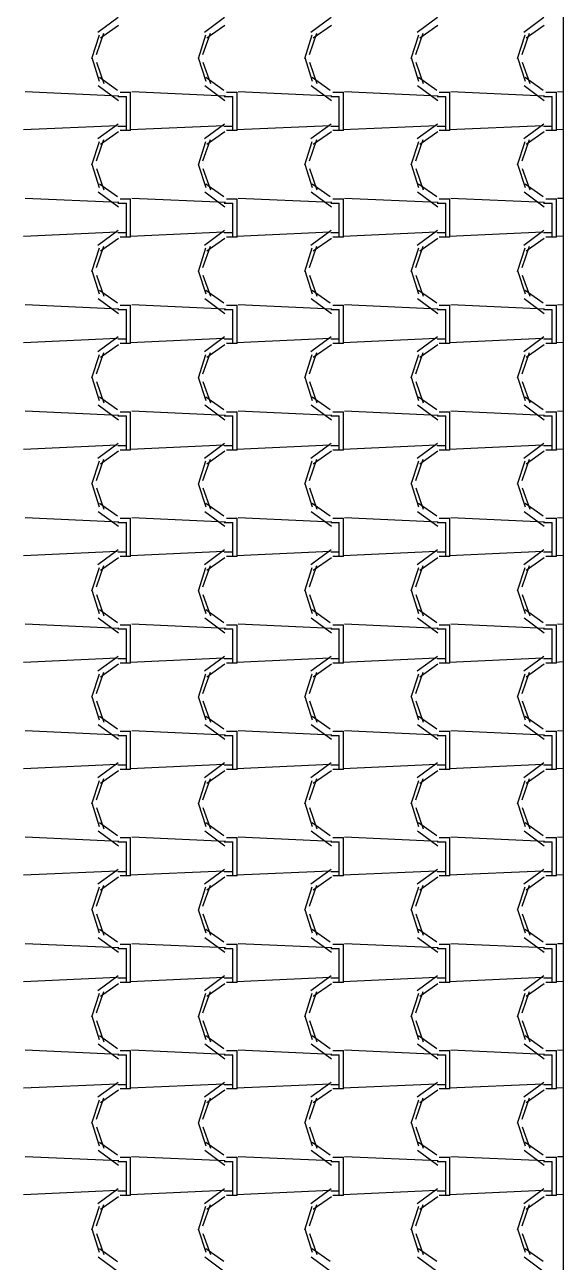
# Model space of a CAD drawing. Header units: millimetres. Extents: x -336 to -33, y -135 to 770.
# Drawn here: x -302.476 to -300.958, y 722.121 to 725.607 of the extents above; entities that cross this region are included whole.
import ezdxf

# ---------------------------------------------------------------- set-up
doc = ezdxf.new("R2010")
doc.units = ezdxf.units.MM
doc.header["$LTSCALE"] = 50
doc.header["$MEASUREMENT"] = 0
doc.layers.add('-HIDRO', color=8, linetype='CONTINUOUS')

msp = doc.modelspace()

# ---------------------------------------------------------------- linework, layer by layer
at = {"layer": '-HIDRO', "linetype": 'Continuous'}
for p, q in [((-300.958, 732.8161), (-300.958, 719.1028)), ((-302.2126, 725.6275), (-302.2696, 725.5855)), ((-301.9126, 725.6275), (-301.9696, 725.5855)), ((-301.6126, 725.6275), (-301.6696, 725.5855)), ((-301.3126, 725.6275), (-301.3696, 725.5855)), ((-301.0126, 725.6275), (-301.0696, 725.5855)), ((-302.2537, 725.5825), (-302.2747, 725.5225)), ((-302.2115, 725.6054), (-302.2625, 725.5694)), ((-301.9537, 725.5825), (-301.9747, 725.5225)), ((-301.9115, 725.6054), (-301.9625, 725.5694)), ((-301.6537, 725.5825), (-301.6747, 725.5225)), ((-301.6115, 725.6054), (-301.6625, 725.5694)), ((-301.3537, 725.5825), (-301.3747, 725.5225)), ((-301.3115, 725.6054), (-301.3625, 725.5694)), ((-301.0537, 725.5825), (-301.0747, 725.5225)), ((-301.0115, 725.6054), (-301.0625, 725.5694)), ((-302.2665, 725.5774), (-302.2875, 725.5114)), ((-301.9665, 725.5774), (-301.9875, 725.5114)), ((-301.6665, 725.5774), (-301.6875, 725.5114)), ((-301.3665, 725.5774), (-301.3875, 725.5114)), ((-301.0665, 725.5774), (-301.0875, 725.5114)), ((-302.2868, 725.5146), (-302.2658, 725.4486)), ((-301.9868, 725.5146), (-301.9658, 725.4486)), ((-301.6868, 725.5146), (-301.6658, 725.4486)), ((-301.3868, 725.5146), (-301.3658, 725.4486)), ((-301.0868, 725.5146), (-301.0658, 725.4486)), ((-302.2737, 725.502), (-302.2527, 725.442)), ((-301.9737, 725.502), (-301.9527, 725.442)), ((-301.6737, 725.502), (-301.6527, 725.442)), ((-301.3737, 725.502), (-301.3527, 725.442)), ((-301.0737, 725.502), (-301.0527, 725.442)), ((-302.2656, 725.4593), (-302.2146, 725.4233)), ((-301.9656, 725.4593), (-301.9146, 725.4233)), ((-301.6656, 725.4593), (-301.6146, 725.4233)), ((-301.3657, 725.4593), (-301.3147, 725.4233)), ((-301.0657, 725.4593), (-301.0147, 725.4233)), ((-302.2105, 725.4061), (-302.4745, 725.4181)), ((-302.2686, 725.436), (-302.2116, 725.394)), ((-302.2134, 725.4049), (-302.1894, 725.4049)), ((-302.2074, 725.4169), (-302.1774, 725.4169)), ((-302.1894, 725.3209), (-302.1894, 725.4049)), ((-302.1774, 725.3209), (-302.1774, 725.4169)), ((-301.9105, 725.4061), (-302.1745, 725.4181)), ((-301.9686, 725.436), (-301.9116, 725.394)), ((-301.9134, 725.4049), (-301.8894, 725.4049)), ((-301.9074, 725.4169), (-301.8774, 725.4169)), ((-301.8894, 725.3209), (-301.8894, 725.4049)), ((-301.8774, 725.3209), (-301.8774, 725.4169)), ((-301.6105, 725.4061), (-301.8745, 725.4181)), ((-301.6686, 725.436), (-301.6116, 725.394)), ((-301.6134, 725.4049), (-301.5894, 725.4049)), ((-301.6074, 725.4169), (-301.5774, 725.4169)), ((-301.5894, 725.3209), (-301.5894, 725.4049)), ((-301.5774, 725.3209), (-301.5774, 725.4169)), ((-301.3105, 725.4061), (-301.5745, 725.4181)), ((-301.3686, 725.436), (-301.3116, 725.394)), ((-301.3134, 725.4049), (-301.2894, 725.4049)), ((-301.3074, 725.4169), (-301.2774, 725.4169)), ((-301.2894, 725.3209), (-301.2894, 725.4049)), ((-301.2774, 725.3209), (-301.2774, 725.4169)), ((-301.0105, 725.4061), (-301.2745, 725.4181)), ((-301.0686, 725.436), (-301.0116, 725.394)), ((-301.0134, 725.4049), (-300.9894, 725.4049)), ((-301.0074, 725.4169), (-300.9774, 725.4169)), ((-300.9894, 725.3209), (-300.9894, 725.4049)), ((-300.9774, 725.3209), (-300.9774, 725.4169)), ((-300.958, 725.4173), (-300.9745, 725.4181)), ((-302.2152, 725.3228), (-302.4792, 725.3108)), ((-302.2126, 725.3275), (-302.2696, 725.2855)), ((-302.2115, 725.3054), (-302.2625, 725.2694)), ((-302.1894, 725.3209), (-302.2134, 725.3209)), ((-302.1774, 725.3089), (-302.2074, 725.3089)), ((-302.1894, 725.3089), (-302.1894, 725.3209)), ((-301.9152, 725.3228), (-302.1792, 725.3108)), ((-302.1774, 725.3089), (-302.1774, 725.3209)), ((-301.9126, 725.3275), (-301.9696, 725.2855)), ((-301.9115, 725.3054), (-301.9625, 725.2694)), ((-301.8894, 725.3209), (-301.9134, 725.3209)), ((-301.8774, 725.3089), (-301.9074, 725.3089)), ((-301.8894, 725.3089), (-301.8894, 725.3209)), ((-301.6152, 725.3228), (-301.8792, 725.3108)), ((-301.8774, 725.3089), (-301.8774, 725.3209)), ((-301.6126, 725.3275), (-301.6696, 725.2855)), ((-301.6115, 725.3054), (-301.6625, 725.2694)), ((-301.5894, 725.3209), (-301.6134, 725.3209)), ((-301.5774, 725.3089), (-301.6074, 725.3089)), ((-301.5894, 725.3089), (-301.5894, 725.3209)), ((-301.3152, 725.3228), (-301.5792, 725.3108)), ((-301.5774, 725.3089), (-301.5774, 725.3209)), ((-301.3126, 725.3275), (-301.3696, 725.2855)), ((-301.3115, 725.3054), (-301.3625, 725.2694)), ((-301.2894, 725.3209), (-301.3134, 725.3209)), ((-301.2774, 725.3089), (-301.3074, 725.3089)), ((-301.2894, 725.3089), (-301.2894, 725.3209)), ((-301.0152, 725.3228), (-301.2792, 725.3108)), ((-301.2774, 725.3089), (-301.2774, 725.3209)), ((-301.0126, 725.3275), (-301.0696, 725.2855)), ((-301.0115, 725.3054), (-301.0625, 725.2694)), ((-300.9894, 725.3209), (-301.0134, 725.3209)), ((-300.9774, 725.3089), (-301.0074, 725.3089)), ((-300.9894, 725.3089), (-300.9894, 725.3209)), ((-300.958, 725.3118), (-300.9792, 725.3108)), ((-300.9774, 725.3089), (-300.9774, 725.3209)), ((-302.2665, 725.2774), (-302.2875, 725.2114)), ((-302.2537, 725.2825), (-302.2747, 725.2225)), ((-301.9665, 725.2774), (-301.9875, 725.2114)), ((-301.9537, 725.2825), (-301.9747, 725.2225)), ((-301.6665, 725.2774), (-301.6875, 725.2114)), ((-301.6537, 725.2825), (-301.6747, 725.2225)), ((-301.3665, 725.2774), (-301.3875, 725.2114)), ((-301.3537, 725.2825), (-301.3747, 725.2225)), ((-301.0665, 725.2774), (-301.0875, 725.2114)), ((-301.0537, 725.2825), (-301.0747, 725.2225)), ((-302.2868, 725.2146), (-302.2658, 725.1486)), ((-302.2737, 725.202), (-302.2527, 725.142)), ((-301.9868, 725.2146), (-301.9658, 725.1486)), ((-301.9737, 725.202), (-301.9527, 725.142)), ((-301.6868, 725.2146), (-301.6658, 725.1486)), ((-301.6737, 725.202), (-301.6527, 725.142)), ((-301.3868, 725.2146), (-301.3658, 725.1486)), ((-301.3737, 725.202), (-301.3527, 725.142)), ((-301.0868, 725.2146), (-301.0658, 725.1486)), ((-301.0737, 725.202), (-301.0527, 725.142)), ((-302.2686, 725.136), (-302.2116, 725.094)), ((-302.2656, 725.1593), (-302.2146, 725.1233)), ((-301.9686, 725.136), (-301.9116, 725.094)), ((-301.9656, 725.1593), (-301.9146, 725.1233)), ((-301.6686, 725.136), (-301.6116, 725.094)), ((-301.6656, 725.1593), (-301.6146, 725.1233)), ((-301.3686, 725.136), (-301.3116, 725.094)), ((-301.3656, 725.1593), (-301.3146, 725.1233)), ((-301.0686, 725.136), (-301.0116, 725.094)), ((-301.0656, 725.1593), (-301.0146, 725.1233)), ((-302.2105, 725.106), (-302.4745, 725.118)), ((-302.2134, 725.1049), (-302.1894, 725.1049)), ((-302.2074, 725.1169), (-302.1774, 725.1169)), ((-302.1894, 725.0209), (-302.1894, 725.1049)), ((-302.1774, 725.0209), (-302.1774, 725.1169)), ((-301.9105, 725.106), (-302.1745, 725.118)), ((-301.9134, 725.1049), (-301.8894, 725.1049)), ((-301.9074, 725.1169), (-301.8774, 725.1169)), ((-301.8894, 725.0209), (-301.8894, 725.1049)), ((-301.8774, 725.0209), (-301.8774, 725.1169)), ((-301.6105, 725.106), (-301.8745, 725.118)), ((-301.6134, 725.1049), (-301.5894, 725.1049)), ((-301.6074, 725.1169), (-301.5774, 725.1169)), ((-301.5894, 725.0209), (-301.5894, 725.1049)), ((-301.5774, 725.0209), (-301.5774, 725.1169)), ((-301.3105, 725.106), (-301.5745, 725.118)), ((-301.3134, 725.1049), (-301.2894, 725.1049)), ((-301.3074, 725.1169), (-301.2774, 725.1169)), ((-301.2894, 725.0209), (-301.2894, 725.1049)), ((-301.2774, 725.0209), (-301.2774, 725.1169)), ((-301.0105, 725.106), (-301.2745, 725.118)), ((-301.0134, 725.1049), (-300.9894, 725.1049)), ((-301.0074, 725.1169), (-300.9774, 725.1169)), ((-300.9894, 725.0209), (-300.9894, 725.1049)), ((-300.9774, 725.0209), (-300.9774, 725.1169)), ((-300.958, 725.1173), (-300.9745, 725.118)), ((-302.2152, 725.0228), (-302.4792, 725.0108)), ((-302.2126, 725.0275), (-302.2696, 724.9855)), ((-302.1894, 725.0209), (-302.2134, 725.0209)), ((-302.1894, 725.0089), (-302.1894, 725.0209)), ((-301.9152, 725.0228), (-302.1792, 725.0108)), ((-302.1774, 725.0089), (-302.1774, 725.0209)), ((-301.9126, 725.0275), (-301.9696, 724.9855)), ((-301.8894, 725.0209), (-301.9134, 725.0209)), ((-301.8894, 725.0089), (-301.8894, 725.0209)), ((-301.6152, 725.0228), (-301.8792, 725.0108)), ((-301.8774, 725.0089), (-301.8774, 725.0209)), ((-301.6126, 725.0275), (-301.6696, 724.9855)), ((-301.5894, 725.0209), (-301.6134, 725.0209)), ((-301.5894, 725.0089), (-301.5894, 725.0209)), ((-301.3152, 725.0228), (-301.5792, 725.0108)), ((-301.5774, 725.0089), (-301.5774, 725.0209)), ((-301.3126, 725.0275), (-301.3696, 724.9855)), ((-301.2894, 725.0209), (-301.3134, 725.0209)), ((-301.2894, 725.0089), (-301.2894, 725.0209)), ((-301.0152, 725.0228), (-301.2792, 725.0108)), ((-301.2774, 725.0089), (-301.2774, 725.0209)), ((-301.0126, 725.0275), (-301.0696, 724.9855)), ((-300.9894, 725.0209), (-301.0134, 725.0209)), ((-300.9894, 725.0089), (-300.9894, 725.0209)), ((-300.9774, 725.0089), (-300.9774, 725.0209)), ((-302.2115, 725.0054), (-302.2625, 724.9694)), ((-302.1774, 725.0089), (-302.2074, 725.0089)), ((-301.9115, 725.0054), (-301.9625, 724.9694)), ((-301.8774, 725.0089), (-301.9074, 725.0089)), ((-301.6115, 725.0054), (-301.6625, 724.9694)), ((-301.5774, 725.0089), (-301.6074, 725.0089)), ((-301.3115, 725.0054), (-301.3625, 724.9694)), ((-301.2774, 725.0089), (-301.3074, 725.0089)), ((-301.0115, 725.0054), (-301.0625, 724.9694)), ((-300.9774, 725.0089), (-301.0074, 725.0089)), ((-300.958, 725.0118), (-300.9792, 725.0108)), ((-302.2665, 724.9774), (-302.2875, 724.9114)), ((-302.2537, 724.9825), (-302.2747, 724.9225)), ((-301.9665, 724.9774), (-301.9875, 724.9114)), ((-301.9537, 724.9825), (-301.9747, 724.9225)), ((-301.6665, 724.9774), (-301.6875, 724.9114)), ((-301.6537, 724.9825), (-301.6747, 724.9225)), ((-301.3665, 724.9774), (-301.3875, 724.9114)), ((-301.3537, 724.9825), (-301.3747, 724.9225)), ((-301.0665, 724.9774), (-301.0875, 724.9114)), ((-301.0537, 724.9825), (-301.0747, 724.9225)), ((-302.2868, 724.9146), (-302.2658, 724.8486)), ((-302.2737, 724.902), (-302.2527, 724.842)), ((-301.9868, 724.9146), (-301.9658, 724.8486)), ((-301.9737, 724.902), (-301.9527, 724.842)), ((-301.6868, 724.9146), (-301.6658, 724.8486)), ((-301.6737, 724.902), (-301.6527, 724.842)), ((-301.3868, 724.9146), (-301.3658, 724.8486)), ((-301.3737, 724.902), (-301.3527, 724.842)), ((-301.0868, 724.9146), (-301.0658, 724.8486)), ((-301.0737, 724.902), (-301.0527, 724.842)), ((-302.2656, 724.8593), (-302.2146, 724.8233)), ((-301.9656, 724.8593), (-301.9146, 724.8233)), ((-301.6656, 724.8593), (-301.6146, 724.8233)), ((-301.3656, 724.8593), (-301.3146, 724.8233)), ((-301.0656, 724.8593), (-301.0146, 724.8233)), ((-302.2105, 724.806), (-302.4745, 724.818)), ((-302.2686, 724.836), (-302.2116, 724.794)), ((-302.2074, 724.8169), (-302.1774, 724.8169)), ((-302.1774, 724.7209), (-302.1774, 724.8169)), ((-301.9105, 724.806), (-302.1745, 724.818)), ((-301.9686, 724.836), (-301.9116, 724.794)), ((-301.9074, 724.8169), (-301.8774, 724.8169)), ((-301.8774, 724.7209), (-301.8774, 724.8169)), ((-301.6105, 724.806), (-301.8745, 724.818)), ((-301.6686, 724.836), (-301.6116, 724.794)), ((-301.6074, 724.8169), (-301.5774, 724.8169)), ((-301.5774, 724.7209), (-301.5774, 724.8169)), ((-301.3105, 724.806), (-301.5745, 724.818)), ((-301.3686, 724.836), (-301.3116, 724.794)), ((-301.3074, 724.8169), (-301.2774, 724.8169)), ((-301.2774, 724.7209), (-301.2774, 724.8169)), ((-301.0105, 724.806), (-301.2745, 724.818)), ((-301.0686, 724.836), (-301.0116, 724.794)), ((-301.0074, 724.8169), (-300.9774, 724.8169)), ((-300.9774, 724.7209), (-300.9774, 724.8169)), ((-300.958, 724.8173), (-300.9745, 724.818)), ((-302.2134, 724.8049), (-302.1894, 724.8049)), ((-302.1894, 724.7209), (-302.1894, 724.8049)), ((-301.9134, 724.8049), (-301.8894, 724.8049)), ((-301.8894, 724.7209), (-301.8894, 724.8049)), ((-301.6134, 724.8049), (-301.5894, 724.8049)), ((-301.5894, 724.7209), (-301.5894, 724.8049)), ((-301.3134, 724.8049), (-301.2894, 724.8049)), ((-301.2894, 724.7209), (-301.2894, 724.8049)), ((-301.0134, 724.8049), (-300.9894, 724.8049)), ((-300.9894, 724.7209), (-300.9894, 724.8049)), ((-302.2152, 724.7228), (-302.4792, 724.7108)), ((-302.2126, 724.7275), (-302.2696, 724.6855)), ((-302.1894, 724.7209), (-302.2134, 724.7209)), ((-302.1774, 724.7089), (-302.2074, 724.7089)), ((-302.1894, 724.7089), (-302.1894, 724.7209)), ((-301.9152, 724.7228), (-302.1792, 724.7108)), ((-302.1774, 724.7089), (-302.1774, 724.7209)), ((-301.9126, 724.7275), (-301.9696, 724.6855)), ((-301.8894, 724.7209), (-301.9134, 724.7209)), ((-301.8774, 724.7089), (-301.9074, 724.7089)), ((-301.8894, 724.7089), (-301.8894, 724.7209)), ((-301.6152, 724.7228), (-301.8792, 724.7108)), ((-301.8774, 724.7089), (-301.8774, 724.7209)), ((-301.6126, 724.7275), (-301.6696, 724.6855)), ((-301.5894, 724.7209), (-301.6134, 724.7209)), ((-301.5774, 724.7089), (-301.6074, 724.7089)), ((-301.5894, 724.7089), (-301.5894, 724.7209)), ((-301.3152, 724.7228), (-301.5792, 724.7108)), ((-301.5774, 724.7089), (-301.5774, 724.7209)), ((-301.3126, 724.7275), (-301.3696, 724.6855)), ((-301.2894, 724.7209), (-301.3134, 724.7209)), ((-301.2774, 724.7089), (-301.3074, 724.7089)), ((-301.2894, 724.7089), (-301.2894, 724.7209)), ((-301.0152, 724.7228), (-301.2792, 724.7108)), ((-301.2774, 724.7089), (-301.2774, 724.7209)), ((-301.0126, 724.7275), (-301.0696, 724.6855)), ((-300.9894, 724.7209), (-301.0134, 724.7209)), ((-300.9774, 724.7089), (-301.0074, 724.7089)), ((-300.9894, 724.7089), (-300.9894, 724.7209)), ((-300.958, 724.7118), (-300.9792, 724.7108)), ((-300.9774, 724.7089), (-300.9774, 724.7209)), ((-302.2665, 724.6774), (-302.2875, 724.6114)), ((-302.2537, 724.6825), (-302.2747, 724.6225)), ((-302.2115, 724.7054), (-302.2625, 724.6694)), ((-301.9665, 724.6774), (-301.9875, 724.6114)), ((-301.9537, 724.6825), (-301.9747, 724.6225)), ((-301.9115, 724.7054), (-301.9625, 724.6694)), ((-301.6665, 724.6774), (-301.6875, 724.6114)), ((-301.6537, 724.6825), (-301.6747, 724.6225)), ((-301.6115, 724.7054), (-301.6625, 724.6694)), ((-301.3665, 724.6774), (-301.3875, 724.6114)), ((-301.3537, 724.6825), (-301.3747, 724.6225)), ((-301.3115, 724.7054), (-301.3625, 724.6694)), ((-301.0665, 724.6774), (-301.0875, 724.6114)), ((-301.0537, 724.6825), (-301.0747, 724.6225)), ((-301.0115, 724.7054), (-301.0625, 724.6694)), ((-302.2868, 724.6146), (-302.2658, 724.5486)), ((-301.9868, 724.6146), (-301.9658, 724.5486)), ((-301.6868, 724.6146), (-301.6658, 724.5486)), ((-301.3868, 724.6146), (-301.3658, 724.5486)), ((-301.0868, 724.6146), (-301.0658, 724.5486)), ((-302.2737, 724.602), (-302.2527, 724.542)), ((-301.9737, 724.602), (-301.9527, 724.542)), ((-301.6737, 724.602), (-301.6527, 724.542)), ((-301.3737, 724.602), (-301.3527, 724.542)), ((-301.0737, 724.602), (-301.0527, 724.542)), ((-302.2686, 724.536), (-302.2116, 724.494)), ((-302.2656, 724.5593), (-302.2146, 724.5233)), ((-301.9686, 724.536), (-301.9116, 724.494)), ((-301.9656, 724.5593), (-301.9146, 724.5233)), ((-301.6686, 724.536), (-301.6116, 724.494)), ((-301.6656, 724.5593), (-301.6146, 724.5233)), ((-301.3686, 724.536), (-301.3116, 724.494)), ((-301.3656, 724.5593), (-301.3146, 724.5233)), ((-301.0686, 724.536), (-301.0116, 724.494)), ((-301.0656, 724.5593), (-301.0146, 724.5233)), ((-302.2105, 724.506), (-302.4745, 724.518)), ((-302.2134, 724.5049), (-302.1894, 724.5049)), ((-302.2074, 724.5169), (-302.1774, 724.5169)), ((-302.1894, 724.4209), (-302.1894, 724.5049)), ((-302.1774, 724.4209), (-302.1774, 724.5169)), ((-301.9105, 724.506), (-302.1745, 724.518)), ((-301.9134, 724.5049), (-301.8894, 724.5049)), ((-301.9074, 724.5169), (-301.8774, 724.5169)), ((-301.8894, 724.4209), (-301.8894, 724.5049)), ((-301.8774, 724.4209), (-301.8774, 724.5169)), ((-301.6105, 724.506), (-301.8745, 724.518)), ((-301.6134, 724.5049), (-301.5894, 724.5049)), ((-301.6074, 724.5169), (-301.5774, 724.5169)), ((-301.5894, 724.4209), (-301.5894, 724.5049)), ((-301.5774, 724.4209), (-301.5774, 724.5169)), ((-301.3105, 724.506), (-301.5745, 724.518)), ((-301.3134, 724.5049), (-301.2894, 724.5049)), ((-301.3074, 724.5169), (-301.2774, 724.5169)), ((-301.2894, 724.4209), (-301.2894, 724.5049)), ((-301.2774, 724.4209), (-301.2774, 724.5169)), ((-301.0105, 724.506), (-301.2745, 724.518)), ((-301.0134, 724.5049), (-300.9894, 724.5049)), ((-301.0074, 724.5169), (-300.9774, 724.5169)), ((-300.9894, 724.4209), (-300.9894, 724.5049)), ((-300.9774, 724.4209), (-300.9774, 724.5169)), ((-300.958, 724.5173), (-300.9745, 724.518)), ((-302.2152, 724.4228), (-302.4792, 724.4108)), ((-302.2126, 724.4275), (-302.2696, 724.3855)), ((-302.2115, 724.4054), (-302.2625, 724.3694)), ((-302.1894, 724.4209), (-302.2134, 724.4209)), ((-302.1774, 724.4089), (-302.2074, 724.4089)), ((-302.1894, 724.4089), (-302.1894, 724.4209)), ((-301.9152, 724.4228), (-302.1792, 724.4108)), ((-302.1774, 724.4089), (-302.1774, 724.4209)), ((-301.9126, 724.4275), (-301.9696, 724.3855)), ((-301.9115, 724.4054), (-301.9625, 724.3694)), ((-301.8894, 724.4209), (-301.9134, 724.4209)), ((-301.8774, 724.4089), (-301.9074, 724.4089)), ((-301.8894, 724.4089), (-301.8894, 724.4209)), ((-301.6152, 724.4228), (-301.8792, 724.4108)), ((-301.8774, 724.4089), (-301.8774, 724.4209)), ((-301.6126, 724.4275), (-301.6696, 724.3855)), ((-301.6115, 724.4054), (-301.6625, 724.3694)), ((-301.5894, 724.4209), (-301.6134, 724.4209)), ((-301.5774, 724.4089), (-301.6074, 724.4089)), ((-301.5894, 724.4089), (-301.5894, 724.4209)), ((-301.3152, 724.4228), (-301.5792, 724.4108)), ((-301.5774, 724.4089), (-301.5774, 724.4209)), ((-301.3126, 724.4275), (-301.3696, 724.3855)), ((-301.3115, 724.4054), (-301.3625, 724.3694)), ((-301.2894, 724.4209), (-301.3134, 724.4209)), ((-301.2774, 724.4089), (-301.3074, 724.4089)), ((-301.2894, 724.4089), (-301.2894, 724.4209)), ((-301.0152, 724.4228), (-301.2792, 724.4108)), ((-301.2774, 724.4089), (-301.2774, 724.4209)), ((-301.0126, 724.4275), (-301.0696, 724.3855)), ((-301.0115, 724.4054), (-301.0625, 724.3694)), ((-300.9894, 724.4209), (-301.0134, 724.4209)), ((-300.9774, 724.4089), (-301.0074, 724.4089)), ((-300.9894, 724.4089), (-300.9894, 724.4209)), ((-300.958, 724.4118), (-300.9792, 724.4108)), ((-300.9774, 724.4089), (-300.9774, 724.4209)), ((-302.2665, 724.3774), (-302.2875, 724.3114)), ((-302.2537, 724.3825), (-302.2747, 724.3225)), ((-301.9665, 724.3774), (-301.9875, 724.3114)), ((-301.9537, 724.3825), (-301.9747, 724.3225)), ((-301.6665, 724.3774), (-301.6875, 724.3114)), ((-301.6537, 724.3825), (-301.6747, 724.3225)), ((-301.3665, 724.3774), (-301.3875, 724.3114)), ((-301.3537, 724.3825), (-301.3747, 724.3225)), ((-301.0665, 724.3774), (-301.0875, 724.3114)), ((-301.0537, 724.3825), (-301.0747, 724.3225)), ((-302.2868, 724.3146), (-302.2658, 724.2486)), ((-302.2737, 724.302), (-302.2527, 724.242)), ((-301.9868, 724.3146), (-301.9658, 724.2486)), ((-301.9737, 724.302), (-301.9527, 724.242)), ((-301.6868, 724.3146), (-301.6658, 724.2486)), ((-301.6737, 724.302), (-301.6527, 724.242)), ((-301.3868, 724.3146), (-301.3658, 724.2486)), ((-301.3737, 724.302), (-301.3527, 724.242)), ((-301.0868, 724.3146), (-301.0658, 724.2486)), ((-301.0737, 724.302), (-301.0527, 724.242)), ((-302.2656, 724.2593), (-302.2146, 724.2233)), ((-301.9656, 724.2593), (-301.9146, 724.2233)), ((-301.6656, 724.2593), (-301.6146, 724.2233)), ((-301.3656, 724.2593), (-301.3146, 724.2233)), ((-301.0656, 724.2593), (-301.0146, 724.2233)), ((-302.2686, 724.236), (-302.2116, 724.194)), ((-301.9686, 724.236), (-301.9116, 724.194)), ((-301.6686, 724.236), (-301.6116, 724.194)), ((-301.3686, 724.236), (-301.3116, 724.194)), ((-301.0686, 724.236), (-301.0116, 724.194)), ((-302.2105, 724.206), (-302.4745, 724.218)), ((-302.2134, 724.2049), (-302.1894, 724.2049)), ((-302.2074, 724.2169), (-302.1774, 724.2169)), ((-302.1894, 724.1209), (-302.1894, 724.2049)), ((-302.1774, 724.1209), (-302.1774, 724.2169)), ((-301.9105, 724.206), (-302.1745, 724.218)), ((-301.9134, 724.2049), (-301.8894, 724.2049)), ((-301.9074, 724.2169), (-301.8774, 724.2169)), ((-301.8894, 724.1209), (-301.8894, 724.2049)), ((-301.8774, 724.1209), (-301.8774, 724.2169)), ((-301.6105, 724.206), (-301.8745, 724.218)), ((-301.6134, 724.2049), (-301.5894, 724.2049)), ((-301.6074, 724.2169), (-301.5774, 724.2169)), ((-301.5894, 724.1209), (-301.5894, 724.2049)), ((-301.5774, 724.1209), (-301.5774, 724.2169)), ((-301.3105, 724.206), (-301.5745, 724.218)), ((-301.3134, 724.2049), (-301.2894, 724.2049)), ((-301.3074, 724.2169), (-301.2774, 724.2169)), ((-301.2894, 724.1209), (-301.2894, 724.2049)), ((-301.2774, 724.1209), (-301.2774, 724.2169)), ((-301.0105, 724.206), (-301.2745, 724.218)), ((-301.0134, 724.2049), (-300.9894, 724.2049)), ((-301.0074, 724.2169), (-300.9774, 724.2169)), ((-300.9894, 724.1209), (-300.9894, 724.2049)), ((-300.9774, 724.1209), (-300.9774, 724.2169)), ((-300.958, 724.2173), (-300.9745, 724.218)), ((-302.2152, 724.1228), (-302.4792, 724.1108)), ((-302.2126, 724.1275), (-302.2696, 724.0855)), ((-302.1894, 724.1209), (-302.2134, 724.1209)), ((-302.1894, 724.1089), (-302.1894, 724.1209)), ((-301.9152, 724.1228), (-302.1792, 724.1108)), ((-302.1774, 724.1089), (-302.1774, 724.1209)), ((-301.9126, 724.1275), (-301.9696, 724.0855)), ((-301.8894, 724.1209), (-301.9134, 724.1209)), ((-301.8894, 724.1089), (-301.8894, 724.1209)), ((-301.6152, 724.1228), (-301.8792, 724.1108)), ((-301.8774, 724.1089), (-301.8774, 724.1209)), ((-301.6126, 724.1275), (-301.6696, 724.0855)), ((-301.5894, 724.1209), (-301.6134, 724.1209)), ((-301.5894, 724.1089), (-301.5894, 724.1209)), ((-301.3152, 724.1228), (-301.5792, 724.1108)), ((-301.5774, 724.1089), (-301.5774, 724.1209)), ((-301.3126, 724.1275), (-301.3696, 724.0855)), ((-301.2894, 724.1209), (-301.3134, 724.1209)), ((-301.2894, 724.1089), (-301.2894, 724.1209)), ((-301.0152, 724.1228), (-301.2792, 724.1108)), ((-301.2774, 724.1089), (-301.2774, 724.1209)), ((-301.0126, 724.1275), (-301.0696, 724.0855)), ((-300.9894, 724.1209), (-301.0134, 724.1209)), ((-300.9894, 724.1089), (-300.9894, 724.1209)), ((-300.9774, 724.1089), (-300.9774, 724.1209)), ((-302.2537, 724.0825), (-302.2747, 724.0225)), ((-302.2115, 724.1054), (-302.2625, 724.0694)), ((-302.1774, 724.1089), (-302.2074, 724.1089)), ((-301.9537, 724.0825), (-301.9747, 724.0225)), ((-301.9115, 724.1054), (-301.9625, 724.0694)), ((-301.8774, 724.1089), (-301.9074, 724.1089)), ((-301.6537, 724.0825), (-301.6747, 724.0225)), ((-301.6115, 724.1054), (-301.6625, 724.0694)), ((-301.5774, 724.1089), (-301.6074, 724.1089)), ((-301.3537, 724.0825), (-301.3747, 724.0225)), ((-301.3115, 724.1054), (-301.3625, 724.0694)), ((-301.2774, 724.1089), (-301.3074, 724.1089)), ((-301.0537, 724.0825), (-301.0747, 724.0225)), ((-301.0115, 724.1054), (-301.0625, 724.0694)), ((-300.9774, 724.1089), (-301.0074, 724.1089)), ((-300.958, 724.1118), (-300.9792, 724.1108)), ((-302.2665, 724.0774), (-302.2875, 724.0114)), ((-301.9665, 724.0774), (-301.9875, 724.0114)), ((-301.6665, 724.0774), (-301.6875, 724.0114)), ((-301.3665, 724.0774), (-301.3875, 724.0114)), ((-301.0665, 724.0774), (-301.0875, 724.0114)), ((-302.2868, 724.0146), (-302.2658, 723.9486)), ((-301.9868, 724.0146), (-301.9658, 723.9486)), ((-301.6868, 724.0146), (-301.6658, 723.9486)), ((-301.3868, 724.0146), (-301.3658, 723.9486)), ((-301.0868, 724.0146), (-301.0658, 723.9486)), ((-302.2737, 724.002), (-302.2527, 723.942)), ((-301.9737, 724.002), (-301.9527, 723.942)), ((-301.6737, 724.002), (-301.6527, 723.942)), ((-301.3737, 724.002), (-301.3527, 723.942)), ((-301.0737, 724.002), (-301.0527, 723.942)), ((-302.2656, 723.9593), (-302.2146, 723.9233)), ((-301.9656, 723.9593), (-301.9146, 723.9233)), ((-301.6656, 723.9593), (-301.6146, 723.9233)), ((-301.3656, 723.9593), (-301.3146, 723.9233)), ((-301.0656, 723.9593), (-301.0146, 723.9233)), ((-302.2105, 723.906), (-302.4745, 723.918)), ((-302.2686, 723.936), (-302.2116, 723.894)), ((-302.2134, 723.9049), (-302.1894, 723.9049)), ((-302.2074, 723.9169), (-302.1774, 723.9169)), ((-302.1894, 723.8209), (-302.1894, 723.9049)), ((-302.1774, 723.8209), (-302.1774, 723.9169)), ((-301.9105, 723.906), (-302.1745, 723.918)), ((-301.9686, 723.936), (-301.9116, 723.894)), ((-301.9134, 723.9049), (-301.8894, 723.9049)), ((-301.9074, 723.9169), (-301.8774, 723.9169)), ((-301.8894, 723.8209), (-301.8894, 723.9049)), ((-301.8774, 723.8209), (-301.8774, 723.9169)), ((-301.6105, 723.906), (-301.8745, 723.918)), ((-301.6686, 723.936), (-301.6116, 723.894)), ((-301.6134, 723.9049), (-301.5894, 723.9049)), ((-301.6074, 723.9169), (-301.5774, 723.9169)), ((-301.5894, 723.8209), (-301.5894, 723.9049)), ((-301.5774, 723.8209), (-301.5774, 723.9169)), ((-301.3105, 723.906), (-301.5745, 723.918)), ((-301.3686, 723.936), (-301.3116, 723.894)), ((-301.3134, 723.9049), (-301.2894, 723.9049)), ((-301.3074, 723.9169), (-301.2774, 723.9169)), ((-301.2894, 723.8209), (-301.2894, 723.9049)), ((-301.2774, 723.8209), (-301.2774, 723.9169)), ((-301.0105, 723.906), (-301.2745, 723.918)), ((-301.0686, 723.936), (-301.0116, 723.894)), ((-301.0134, 723.9049), (-300.9894, 723.9049)), ((-301.0074, 723.9169), (-300.9774, 723.9169)), ((-300.9894, 723.8209), (-300.9894, 723.9049)), ((-300.9774, 723.8209), (-300.9774, 723.9169)), ((-300.958, 723.9173), (-300.9745, 723.918)), ((-302.2152, 723.8228), (-302.4792, 723.8108)), ((-302.2126, 723.8275), (-302.2696, 723.7855)), ((-302.2115, 723.8054), (-302.2625, 723.7694)), ((-302.1894, 723.8209), (-302.2134, 723.8209)), ((-302.1774, 723.8089), (-302.2074, 723.8089)), ((-302.1894, 723.8089), (-302.1894, 723.8209)), ((-301.9152, 723.8228), (-302.1792, 723.8108)), ((-302.1774, 723.8089), (-302.1774, 723.8209)), ((-301.9126, 723.8275), (-301.9696, 723.7855)), ((-301.9115, 723.8054), (-301.9625, 723.7694)), ((-301.8894, 723.8209), (-301.9134, 723.8209)), ((-301.8774, 723.8089), (-301.9074, 723.8089)), ((-301.8894, 723.8089), (-301.8894, 723.8209)), ((-301.6152, 723.8228), (-301.8792, 723.8108)), ((-301.8774, 723.8089), (-301.8774, 723.8209)), ((-301.6126, 723.8275), (-301.6696, 723.7855)), ((-301.6115, 723.8054), (-301.6625, 723.7694)), ((-301.5894, 723.8209), (-301.6134, 723.8209)), ((-301.5774, 723.8089), (-301.6074, 723.8089)), ((-301.5894, 723.8089), (-301.5894, 723.8209)), ((-301.3152, 723.8228), (-301.5792, 723.8108)), ((-301.5774, 723.8089), (-301.5774, 723.8209)), ((-301.3126, 723.8275), (-301.3696, 723.7855)), ((-301.3115, 723.8054), (-301.3625, 723.7694)), ((-301.2894, 723.8209), (-301.3134, 723.8209)), ((-301.2774, 723.8089), (-301.3074, 723.8089)), ((-301.2894, 723.8089), (-301.2894, 723.8209)), ((-301.0152, 723.8228), (-301.2792, 723.8108)), ((-301.2774, 723.8089), (-301.2774, 723.8209)), ((-301.0126, 723.8275), (-301.0696, 723.7855)), ((-301.0115, 723.8054), (-301.0625, 723.7694)), ((-300.9894, 723.8209), (-301.0134, 723.8209)), ((-300.9774, 723.8089), (-301.0074, 723.8089)), ((-300.9894, 723.8089), (-300.9894, 723.8209)), ((-300.958, 723.8118), (-300.9792, 723.8108)), ((-300.9774, 723.8089), (-300.9774, 723.8209)), ((-302.2665, 723.7774), (-302.2875, 723.7114)), ((-302.2537, 723.7825), (-302.2747, 723.7225)), ((-301.9665, 723.7774), (-301.9875, 723.7114)), ((-301.9537, 723.7825), (-301.9747, 723.7225)), ((-301.6665, 723.7774), (-301.6875, 723.7114)), ((-301.6537, 723.7825), (-301.6747, 723.7225)), ((-301.3665, 723.7774), (-301.3875, 723.7114)), ((-301.3537, 723.7825), (-301.3747, 723.7225)), ((-301.0665, 723.7774), (-301.0875, 723.7114)), ((-301.0537, 723.7825), (-301.0747, 723.7225)), ((-302.2868, 723.7146), (-302.2658, 723.6486)), ((-302.2737, 723.702), (-302.2527, 723.642)), ((-301.9868, 723.7146), (-301.9658, 723.6486)), ((-301.9737, 723.702), (-301.9527, 723.642)), ((-301.6868, 723.7146), (-301.6658, 723.6486)), ((-301.6737, 723.702), (-301.6527, 723.642)), ((-301.3868, 723.7146), (-301.3658, 723.6486)), ((-301.3737, 723.702), (-301.3527, 723.642)), ((-301.0868, 723.7146), (-301.0658, 723.6486)), ((-301.0737, 723.702), (-301.0527, 723.642)), ((-302.2686, 723.636), (-302.2116, 723.594)), ((-302.2656, 723.6593), (-302.2146, 723.6233)), ((-301.9686, 723.636), (-301.9116, 723.594)), ((-301.9656, 723.6593), (-301.9146, 723.6233)), ((-301.6686, 723.636), (-301.6116, 723.594)), ((-301.6656, 723.6593), (-301.6146, 723.6233)), ((-301.3686, 723.636), (-301.3116, 723.594)), ((-301.3656, 723.6593), (-301.3146, 723.6233)), ((-301.0686, 723.636), (-301.0116, 723.594)), ((-301.0656, 723.6593), (-301.0146, 723.6233)), ((-302.2105, 723.606), (-302.4745, 723.618)), ((-302.2134, 723.6049), (-302.1894, 723.6049)), ((-302.2074, 723.6169), (-302.1774, 723.6169)), ((-302.1894, 723.5209), (-302.1894, 723.6049)), ((-302.1774, 723.5209), (-302.1774, 723.6169)), ((-301.9105, 723.606), (-302.1745, 723.618)), ((-301.9134, 723.6049), (-301.8894, 723.6049)), ((-301.9074, 723.6169), (-301.8774, 723.6169)), ((-301.8894, 723.5209), (-301.8894, 723.6049)), ((-301.8774, 723.5209), (-301.8774, 723.6169)), ((-301.6105, 723.606), (-301.8745, 723.618)), ((-301.6134, 723.6049), (-301.5894, 723.6049)), ((-301.6074, 723.6169), (-301.5774, 723.6169)), ((-301.5894, 723.5209), (-301.5894, 723.6049)), ((-301.5774, 723.5209), (-301.5774, 723.6169)), ((-301.3105, 723.606), (-301.5745, 723.618)), ((-301.3134, 723.6049), (-301.2894, 723.6049)), ((-301.3074, 723.6169), (-301.2774, 723.6169)), ((-301.2894, 723.5209), (-301.2894, 723.6049)), ((-301.2774, 723.5209), (-301.2774, 723.6169)), ((-301.0105, 723.606), (-301.2745, 723.618)), ((-301.0134, 723.6049), (-300.9894, 723.6049)), ((-301.0074, 723.6169), (-300.9774, 723.6169)), ((-300.9894, 723.5209), (-300.9894, 723.6049)), ((-300.9774, 723.5209), (-300.9774, 723.6169)), ((-300.958, 723.6173), (-300.9745, 723.618)), ((-302.2152, 723.5228), (-302.4792, 723.5108)), ((-302.2126, 723.5275), (-302.2696, 723.4855)), ((-301.9152, 723.5228), (-302.1792, 723.5108)), ((-301.9126, 723.5275), (-301.9696, 723.4855)), ((-301.6152, 723.5228), (-301.8792, 723.5108)), ((-301.6126, 723.5275), (-301.6696, 723.4855)), ((-301.3152, 723.5228), (-301.5792, 723.5108)), ((-301.3126, 723.5275), (-301.3696, 723.4855)), ((-301.0152, 723.5228), (-301.2792, 723.5108)), ((-301.0126, 723.5275), (-301.0696, 723.4855)), ((-302.2115, 723.5054), (-302.2625, 723.4694)), ((-302.1894, 723.5209), (-302.2134, 723.5209)), ((-302.1774, 723.5089), (-302.2074, 723.5089)), ((-302.1894, 723.5089), (-302.1894, 723.5209)), ((-302.1774, 723.5089), (-302.1774, 723.5209)), ((-301.9115, 723.5054), (-301.9625, 723.4694)), ((-301.8894, 723.5209), (-301.9134, 723.5209)), ((-301.8774, 723.5089), (-301.9074, 723.5089)), ((-301.8894, 723.5089), (-301.8894, 723.5209)), ((-301.8774, 723.5089), (-301.8774, 723.5209)), ((-301.6115, 723.5054), (-301.6625, 723.4694)), ((-301.5894, 723.5209), (-301.6134, 723.5209)), ((-301.5774, 723.5089), (-301.6074, 723.5089)), ((-301.5894, 723.5089), (-301.5894, 723.5209)), ((-301.5774, 723.5089), (-301.5774, 723.5209)), ((-301.3115, 723.5054), (-301.3625, 723.4694)), ((-301.2894, 723.5209), (-301.3134, 723.5209)), ((-301.2774, 723.5089), (-301.3074, 723.5089)), ((-301.2894, 723.5089), (-301.2894, 723.5209)), ((-301.2774, 723.5089), (-301.2774, 723.5209)), ((-301.0115, 723.5054), (-301.0625, 723.4694)), ((-300.9894, 723.5209), (-301.0134, 723.5209)), ((-300.9774, 723.5089), (-301.0074, 723.5089)), ((-300.9894, 723.5089), (-300.9894, 723.5209)), ((-300.958, 723.5118), (-300.9792, 723.5108)), ((-300.9774, 723.5089), (-300.9774, 723.5209)), ((-302.2665, 723.4774), (-302.2875, 723.4114)), ((-302.2537, 723.4825), (-302.2747, 723.4225)), ((-301.9665, 723.4774), (-301.9875, 723.4114)), ((-301.9537, 723.4825), (-301.9747, 723.4225)), ((-301.6665, 723.4774), (-301.6875, 723.4114)), ((-301.6537, 723.4825), (-301.6747, 723.4225)), ((-301.3665, 723.4774), (-301.3875, 723.4114)), ((-301.3537, 723.4825), (-301.3747, 723.4225)), ((-301.0665, 723.4774), (-301.0875, 723.4114)), ((-301.0537, 723.4825), (-301.0747, 723.4225)), ((-302.2868, 723.4146), (-302.2658, 723.3486)), ((-302.2737, 723.402), (-302.2527, 723.342)), ((-301.9868, 723.4146), (-301.9658, 723.3486)), ((-301.9737, 723.402), (-301.9527, 723.342)), ((-301.6868, 723.4146), (-301.6658, 723.3486)), ((-301.6737, 723.402), (-301.6527, 723.342)), ((-301.3868, 723.4146), (-301.3658, 723.3486)), ((-301.3737, 723.402), (-301.3527, 723.342)), ((-301.0868, 723.4146), (-301.0658, 723.3486)), ((-301.0737, 723.402), (-301.0527, 723.342)), ((-302.2656, 723.3593), (-302.2146, 723.3233)), ((-301.9656, 723.3593), (-301.9146, 723.3233)), ((-301.6656, 723.3593), (-301.6146, 723.3233)), ((-301.3656, 723.3593), (-301.3146, 723.3233)), ((-301.0656, 723.3593), (-301.0146, 723.3233)), ((-302.2105, 723.306), (-302.4745, 723.318)), ((-302.2686, 723.336), (-302.2116, 723.294)), ((-302.2074, 723.3169), (-302.1774, 723.3169)), ((-302.1774, 723.2209), (-302.1774, 723.3169)), ((-301.9105, 723.306), (-302.1745, 723.318)), ((-301.9686, 723.336), (-301.9116, 723.294)), ((-301.9074, 723.3169), (-301.8774, 723.3169)), ((-301.8774, 723.2209), (-301.8774, 723.3169)), ((-301.6105, 723.306), (-301.8745, 723.318)), ((-301.6686, 723.336), (-301.6116, 723.294)), ((-301.6074, 723.3169), (-301.5774, 723.3169)), ((-301.5774, 723.2209), (-301.5774, 723.3169)), ((-301.3105, 723.306), (-301.5745, 723.318)), ((-301.3686, 723.336), (-301.3116, 723.294)), ((-301.3074, 723.3169), (-301.2774, 723.3169)), ((-301.2774, 723.2209), (-301.2774, 723.3169)), ((-301.0105, 723.306), (-301.2745, 723.318)), ((-301.0686, 723.336), (-301.0116, 723.294)), ((-301.0074, 723.3169), (-300.9774, 723.3169)), ((-300.9774, 723.2209), (-300.9774, 723.3169)), ((-300.958, 723.3173), (-300.9745, 723.318)), ((-302.2134, 723.3049), (-302.1894, 723.3049)), ((-302.1894, 723.2209), (-302.1894, 723.3049)), ((-301.9134, 723.3049), (-301.8894, 723.3049)), ((-301.8894, 723.2209), (-301.8894, 723.3049)), ((-301.6134, 723.3049), (-301.5894, 723.3049)), ((-301.5894, 723.2209), (-301.5894, 723.3049)), ((-301.3134, 723.3049), (-301.2894, 723.3049)), ((-301.2894, 723.2209), (-301.2894, 723.3049)), ((-301.0134, 723.3049), (-300.9894, 723.3049)), ((-300.9894, 723.2209), (-300.9894, 723.3049)), ((-302.2152, 723.2228), (-302.4792, 723.2108)), ((-302.2126, 723.2275), (-302.2696, 723.1855)), ((-302.1894, 723.2209), (-302.2134, 723.2209)), ((-302.1774, 723.2089), (-302.2074, 723.2089)), ((-302.1894, 723.2089), (-302.1894, 723.2209)), ((-301.9152, 723.2228), (-302.1792, 723.2108)), ((-302.1774, 723.2089), (-302.1774, 723.2209)), ((-301.9126, 723.2275), (-301.9696, 723.1855)), ((-301.8894, 723.2209), (-301.9134, 723.2209)), ((-301.8774, 723.2089), (-301.9074, 723.2089)), ((-301.8894, 723.2089), (-301.8894, 723.2209)), ((-301.6152, 723.2228), (-301.8792, 723.2108)), ((-301.8774, 723.2089), (-301.8774, 723.2209)), ((-301.6126, 723.2275), (-301.6696, 723.1855)), ((-301.5894, 723.2209), (-301.6134, 723.2209)), ((-301.5774, 723.2089), (-301.6074, 723.2089)), ((-301.5894, 723.2089), (-301.5894, 723.2209)), ((-301.3152, 723.2228), (-301.5792, 723.2108)), ((-301.5774, 723.2089), (-301.5774, 723.2209)), ((-301.3126, 723.2275), (-301.3696, 723.1855)), ((-301.2894, 723.2209), (-301.3134, 723.2209)), ((-301.2774, 723.2089), (-301.3074, 723.2089)), ((-301.2894, 723.2089), (-301.2894, 723.2209)), ((-301.0152, 723.2228), (-301.2792, 723.2108)), ((-301.2774, 723.2089), (-301.2774, 723.2209)), ((-301.0126, 723.2275), (-301.0696, 723.1855)), ((-300.9894, 723.2209), (-301.0134, 723.2209)), ((-300.9774, 723.2089), (-301.0074, 723.2089)), ((-300.9894, 723.2089), (-300.9894, 723.2209)), ((-300.958, 723.2117), (-300.9792, 723.2108)), ((-300.9774, 723.2089), (-300.9774, 723.2209)), ((-302.2665, 723.1774), (-302.2875, 723.1114)), ((-302.2537, 723.1825), (-302.2747, 723.1225)), ((-302.2115, 723.2054), (-302.2625, 723.1694)), ((-301.9665, 723.1774), (-301.9875, 723.1114)), ((-301.9537, 723.1825), (-301.9747, 723.1225)), ((-301.9115, 723.2054), (-301.9625, 723.1694)), ((-301.6665, 723.1774), (-301.6875, 723.1114)), ((-301.6537, 723.1825), (-301.6747, 723.1225)), ((-301.6115, 723.2054), (-301.6625, 723.1694)), ((-301.3665, 723.1774), (-301.3875, 723.1114)), ((-301.3537, 723.1825), (-301.3747, 723.1225)), ((-301.3115, 723.2054), (-301.3625, 723.1694)), ((-301.0665, 723.1774), (-301.0875, 723.1114)), ((-301.0537, 723.1825), (-301.0747, 723.1225)), ((-301.0115, 723.2054), (-301.0625, 723.1694)), ((-302.2868, 723.1146), (-302.2658, 723.0486)), ((-301.9868, 723.1146), (-301.9658, 723.0486)), ((-301.6868, 723.1146), (-301.6658, 723.0486)), ((-301.3868, 723.1146), (-301.3658, 723.0486)), ((-301.0868, 723.1146), (-301.0658, 723.0486)), ((-302.2737, 723.102), (-302.2527, 723.042)), ((-301.9737, 723.102), (-301.9527, 723.042)), ((-301.6737, 723.102), (-301.6527, 723.042)), ((-301.3737, 723.102), (-301.3527, 723.042)), ((-301.0737, 723.102), (-301.0527, 723.042)), ((-302.2686, 723.036), (-302.2116, 722.994)), ((-302.2656, 723.0593), (-302.2146, 723.0233)), ((-301.9686, 723.036), (-301.9116, 722.994)), ((-301.9656, 723.0593), (-301.9146, 723.0233)), ((-301.6686, 723.036), (-301.6116, 722.994)), ((-301.6656, 723.0593), (-301.6146, 723.0233)), ((-301.3686, 723.036), (-301.3116, 722.994)), ((-301.3656, 723.0593), (-301.3146, 723.0233)), ((-301.0686, 723.036), (-301.0116, 722.994)), ((-301.0656, 723.0593), (-301.0146, 723.0233)), ((-302.2105, 723.006), (-302.4745, 723.018)), ((-302.2134, 723.0049), (-302.1894, 723.0049)), ((-302.2074, 723.0169), (-302.1774, 723.0169)), ((-302.1894, 722.9209), (-302.1894, 723.0049)), ((-302.1774, 722.9209), (-302.1774, 723.0169)), ((-301.9105, 723.006), (-302.1745, 723.018)), ((-301.9134, 723.0049), (-301.8894, 723.0049)), ((-301.9074, 723.0169), (-301.8774, 723.0169)), ((-301.8894, 722.9209), (-301.8894, 723.0049)), ((-301.8774, 722.9209), (-301.8774, 723.0169)), ((-301.6105, 723.006), (-301.8745, 723.018)), ((-301.6134, 723.0049), (-301.5894, 723.0049)), ((-301.6074, 723.0169), (-301.5774, 723.0169)), ((-301.5894, 722.9209), (-301.5894, 723.0049)), ((-301.5774, 722.9209), (-301.5774, 723.0169)), ((-301.3105, 723.006), (-301.5745, 723.018)), ((-301.3134, 723.0049), (-301.2894, 723.0049)), ((-301.3074, 723.0169), (-301.2774, 723.0169)), ((-301.2894, 722.9209), (-301.2894, 723.0049)), ((-301.2774, 722.9209), (-301.2774, 723.0169)), ((-301.0105, 723.006), (-301.2745, 723.018)), ((-301.0134, 723.0049), (-300.9894, 723.0049)), ((-301.0074, 723.0169), (-300.9774, 723.0169)), ((-300.9894, 722.9209), (-300.9894, 723.0049)), ((-300.9774, 722.9209), (-300.9774, 723.0169)), ((-300.958, 723.0173), (-300.9745, 723.018)), ((-302.2152, 722.9228), (-302.4792, 722.9108)), ((-302.2126, 722.9275), (-302.2696, 722.8855)), ((-302.2115, 722.9054), (-302.2625, 722.8694)), ((-302.1894, 722.9209), (-302.2134, 722.9209)), ((-302.1774, 722.9089), (-302.2074, 722.9089)), ((-302.1894, 722.9089), (-302.1894, 722.9209)), ((-301.9152, 722.9228), (-302.1792, 722.9108)), ((-302.1774, 722.9089), (-302.1774, 722.9209)), ((-301.9126, 722.9275), (-301.9696, 722.8855)), ((-301.9115, 722.9054), (-301.9625, 722.8694)), ((-301.8894, 722.9209), (-301.9134, 722.9209)), ((-301.8774, 722.9089), (-301.9074, 722.9089)), ((-301.8894, 722.9089), (-301.8894, 722.9209)), ((-301.6152, 722.9228), (-301.8792, 722.9108)), ((-301.8774, 722.9089), (-301.8774, 722.9209)), ((-301.6126, 722.9275), (-301.6696, 722.8855)), ((-301.6115, 722.9054), (-301.6625, 722.8694)), ((-301.5894, 722.9209), (-301.6134, 722.9209)), ((-301.5774, 722.9089), (-301.6074, 722.9089)), ((-301.5894, 722.9089), (-301.5894, 722.9209)), ((-301.3152, 722.9228), (-301.5792, 722.9108)), ((-301.5774, 722.9089), (-301.5774, 722.9209)), ((-301.3126, 722.9275), (-301.3696, 722.8855)), ((-301.3115, 722.9054), (-301.3625, 722.8694)), ((-301.2894, 722.9209), (-301.3134, 722.9209)), ((-301.2774, 722.9089), (-301.3074, 722.9089)), ((-301.2894, 722.9089), (-301.2894, 722.9209)), ((-301.0152, 722.9228), (-301.2792, 722.9108)), ((-301.2774, 722.9089), (-301.2774, 722.9209)), ((-301.0126, 722.9275), (-301.0696, 722.8855)), ((-301.0115, 722.9054), (-301.0625, 722.8694)), ((-300.9894, 722.9209), (-301.0134, 722.9209)), ((-300.9774, 722.9089), (-301.0074, 722.9089)), ((-300.9894, 722.9089), (-300.9894, 722.9209)), ((-300.958, 722.9117), (-300.9792, 722.9108)), ((-300.9774, 722.9089), (-300.9774, 722.9209)), ((-302.2665, 722.8774), (-302.2875, 722.8114)), ((-302.2537, 722.8825), (-302.2747, 722.8225)), ((-301.9665, 722.8774), (-301.9875, 722.8114)), ((-301.9537, 722.8825), (-301.9747, 722.8225)), ((-301.6665, 722.8774), (-301.6875, 722.8114)), ((-301.6537, 722.8825), (-301.6747, 722.8225)), ((-301.3665, 722.8774), (-301.3875, 722.8114)), ((-301.3537, 722.8825), (-301.3747, 722.8225)), ((-301.0665, 722.8774), (-301.0875, 722.8114)), ((-301.0537, 722.8825), (-301.0747, 722.8225)), ((-302.2868, 722.8146), (-302.2658, 722.7486)), ((-302.2737, 722.802), (-302.2527, 722.742)), ((-301.9868, 722.8146), (-301.9658, 722.7486)), ((-301.9737, 722.802), (-301.9527, 722.742)), ((-301.6868, 722.8146), (-301.6658, 722.7486)), ((-301.6737, 722.802), (-301.6527, 722.742)), ((-301.3868, 722.8146), (-301.3658, 722.7486)), ((-301.3737, 722.802), (-301.3527, 722.742)), ((-301.0868, 722.8146), (-301.0658, 722.7486)), ((-301.0737, 722.802), (-301.0527, 722.742)), ((-302.2656, 722.7593), (-302.2146, 722.7233)), ((-301.9656, 722.7593), (-301.9146, 722.7233)), ((-301.6656, 722.7593), (-301.6146, 722.7233)), ((-301.3656, 722.7593), (-301.3146, 722.7233)), ((-301.0656, 722.7593), (-301.0146, 722.7233)), ((-302.2686, 722.736), (-302.2116, 722.694)), ((-301.9686, 722.736), (-301.9116, 722.694)), ((-301.6686, 722.736), (-301.6116, 722.694)), ((-301.3686, 722.736), (-301.3116, 722.694)), ((-301.0686, 722.736), (-301.0116, 722.694)), ((-302.2106, 722.706), (-302.4746, 722.718)), ((-302.2134, 722.7049), (-302.1894, 722.7049)), ((-302.2074, 722.7169), (-302.1774, 722.7169)), ((-302.1894, 722.6209), (-302.1894, 722.7049)), ((-302.1774, 722.6209), (-302.1774, 722.7169)), ((-301.9106, 722.706), (-302.1746, 722.718)), ((-301.9134, 722.7049), (-301.8894, 722.7049)), ((-301.9074, 722.7169), (-301.8774, 722.7169)), ((-301.8894, 722.6209), (-301.8894, 722.7049)), ((-301.8774, 722.6209), (-301.8774, 722.7169)), ((-301.6106, 722.706), (-301.8746, 722.718)), ((-301.6134, 722.7049), (-301.5894, 722.7049)), ((-301.6074, 722.7169), (-301.5774, 722.7169)), ((-301.5894, 722.6209), (-301.5894, 722.7049)), ((-301.5774, 722.6209), (-301.5774, 722.7169)), ((-301.3106, 722.706), (-301.5746, 722.718)), ((-301.3134, 722.7049), (-301.2894, 722.7049)), ((-301.3074, 722.7169), (-301.2774, 722.7169)), ((-301.2894, 722.6209), (-301.2894, 722.7049)), ((-301.2774, 722.6209), (-301.2774, 722.7169)), ((-301.0105, 722.706), (-301.2746, 722.718)), ((-301.0134, 722.7049), (-300.9894, 722.7049)), ((-301.0074, 722.7169), (-300.9774, 722.7169)), ((-300.9894, 722.6209), (-300.9894, 722.7049)), ((-300.9774, 722.6209), (-300.9774, 722.7169)), ((-300.958, 722.7173), (-300.9745, 722.718)), ((-302.2152, 722.6228), (-302.4792, 722.6108)), ((-302.2126, 722.6275), (-302.2696, 722.5855)), ((-302.1894, 722.6209), (-302.2134, 722.6209)), ((-302.1894, 722.6089), (-302.1894, 722.6209)), ((-301.9152, 722.6228), (-302.1792, 722.6108)), ((-302.1774, 722.6089), (-302.1774, 722.6209)), ((-301.9126, 722.6275), (-301.9696, 722.5855)), ((-301.8894, 722.6209), (-301.9134, 722.6209)), ((-301.8894, 722.6089), (-301.8894, 722.6209)), ((-301.6152, 722.6228), (-301.8792, 722.6108)), ((-301.8774, 722.6089), (-301.8774, 722.6209)), ((-301.6126, 722.6275), (-301.6696, 722.5855)), ((-301.5894, 722.6209), (-301.6134, 722.6209)), ((-301.5894, 722.6089), (-301.5894, 722.6209)), ((-301.3152, 722.6228), (-301.5792, 722.6108)), ((-301.5774, 722.6089), (-301.5774, 722.6209)), ((-301.3126, 722.6275), (-301.3696, 722.5855)), ((-301.2894, 722.6209), (-301.3134, 722.6209)), ((-301.2894, 722.6089), (-301.2894, 722.6209)), ((-301.0152, 722.6228), (-301.2792, 722.6108)), ((-301.2774, 722.6089), (-301.2774, 722.6209)), ((-301.0126, 722.6275), (-301.0696, 722.5855)), ((-300.9894, 722.6209), (-301.0134, 722.6209)), ((-300.9894, 722.6089), (-300.9894, 722.6209)), ((-300.9774, 722.6089), (-300.9774, 722.6209)), ((-302.2537, 722.5825), (-302.2747, 722.5225)), ((-302.2115, 722.6054), (-302.2625, 722.5694)), ((-302.1774, 722.6089), (-302.2074, 722.6089)), ((-301.9537, 722.5825), (-301.9747, 722.5225)), ((-301.9115, 722.6054), (-301.9625, 722.5694)), ((-301.8774, 722.6089), (-301.9074, 722.6089)), ((-301.6537, 722.5825), (-301.6747, 722.5225)), ((-301.6115, 722.6054), (-301.6625, 722.5694)), ((-301.5774, 722.6089), (-301.6074, 722.6089)), ((-301.3537, 722.5825), (-301.3747, 722.5225)), ((-301.3115, 722.6054), (-301.3625, 722.5694)), ((-301.2774, 722.6089), (-301.3074, 722.6089)), ((-301.0537, 722.5825), (-301.0747, 722.5225)), ((-301.0115, 722.6054), (-301.0625, 722.5694)), ((-300.9774, 722.6089), (-301.0074, 722.6089)), ((-300.958, 722.6117), (-300.9792, 722.6108)), ((-302.2665, 722.5774), (-302.2875, 722.5114)), ((-301.9665, 722.5774), (-301.9875, 722.5114)), ((-301.6665, 722.5774), (-301.6875, 722.5114)), ((-301.3665, 722.5774), (-301.3875, 722.5114)), ((-301.0665, 722.5774), (-301.0875, 722.5114)), ((-302.2868, 722.5146), (-302.2658, 722.4486)), ((-301.9868, 722.5146), (-301.9658, 722.4486)), ((-301.6868, 722.5146), (-301.6658, 722.4486)), ((-301.3868, 722.5146), (-301.3658, 722.4486)), ((-301.0868, 722.5146), (-301.0658, 722.4486)), ((-302.2737, 722.502), (-302.2527, 722.442)), ((-301.9737, 722.502), (-301.9527, 722.442)), ((-301.6737, 722.502), (-301.6527, 722.442)), ((-301.3737, 722.502), (-301.3527, 722.442)), ((-301.0737, 722.502), (-301.0527, 722.442)), ((-302.2656, 722.4593), (-302.2146, 722.4233)), ((-301.9656, 722.4593), (-301.9146, 722.4233)), ((-301.6656, 722.4593), (-301.6146, 722.4233)), ((-301.3656, 722.4593), (-301.3146, 722.4233)), ((-301.0656, 722.4593), (-301.0146, 722.4233)), ((-302.2106, 722.406), (-302.4746, 722.418)), ((-302.2686, 722.436), (-302.2116, 722.394)), ((-302.2074, 722.4169), (-302.1774, 722.4169)), ((-302.1774, 722.3209), (-302.1774, 722.4169)), ((-301.9106, 722.406), (-302.1746, 722.418)), ((-301.9686, 722.436), (-301.9116, 722.394)), ((-301.9074, 722.4169), (-301.8774, 722.4169)), ((-301.8774, 722.3209), (-301.8774, 722.4169)), ((-301.6106, 722.406), (-301.8746, 722.418)), ((-301.6686, 722.436), (-301.6116, 722.394)), ((-301.6074, 722.4169), (-301.5774, 722.4169)), ((-301.5774, 722.3209), (-301.5774, 722.4169)), ((-301.3106, 722.406), (-301.5746, 722.418)), ((-301.3686, 722.436), (-301.3116, 722.394)), ((-301.3074, 722.4169), (-301.2774, 722.4169)), ((-301.2774, 722.3209), (-301.2774, 722.4169)), ((-301.0106, 722.406), (-301.2746, 722.418)), ((-301.0686, 722.436), (-301.0116, 722.394)), ((-301.0074, 722.4169), (-300.9774, 722.4169)), ((-300.9774, 722.3209), (-300.9774, 722.4169)), ((-300.958, 722.4173), (-300.9746, 722.418)), ((-302.2134, 722.4049), (-302.1894, 722.4049)), ((-302.1894, 722.3209), (-302.1894, 722.4049)), ((-301.9134, 722.4049), (-301.8894, 722.4049)), ((-301.8894, 722.3209), (-301.8894, 722.4049)), ((-301.6134, 722.4049), (-301.5894, 722.4049)), ((-301.5894, 722.3209), (-301.5894, 722.4049)), ((-301.3134, 722.4049), (-301.2894, 722.4049)), ((-301.2894, 722.3209), (-301.2894, 722.4049)), ((-301.0134, 722.4049), (-300.9894, 722.4049)), ((-300.9894, 722.3209), (-300.9894, 722.4049)), ((-302.2152, 722.3228), (-302.4792, 722.3108)), ((-302.2126, 722.3275), (-302.2696, 722.2855)), ((-302.2115, 722.3054), (-302.2625, 722.2694)), ((-302.1894, 722.3209), (-302.2134, 722.3209)), ((-302.1774, 722.3089), (-302.2074, 722.3089)), ((-302.1894, 722.3089), (-302.1894, 722.3209)), ((-301.9152, 722.3228), (-302.1792, 722.3108)), ((-302.1774, 722.3089), (-302.1774, 722.3209)), ((-301.9126, 722.3275), (-301.9696, 722.2855)), ((-301.9115, 722.3054), (-301.9625, 722.2694)), ((-301.8894, 722.3209), (-301.9134, 722.3209)), ((-301.8774, 722.3089), (-301.9074, 722.3089)), ((-301.8894, 722.3089), (-301.8894, 722.3209)), ((-301.6152, 722.3228), (-301.8792, 722.3108)), ((-301.8774, 722.3089), (-301.8774, 722.3209)), ((-301.6126, 722.3275), (-301.6696, 722.2855)), ((-301.6115, 722.3054), (-301.6625, 722.2694)), ((-301.5894, 722.3209), (-301.6134, 722.3209)), ((-301.5774, 722.3089), (-301.6074, 722.3089)), ((-301.5894, 722.3089), (-301.5894, 722.3209)), ((-301.3152, 722.3228), (-301.5792, 722.3108)), ((-301.5774, 722.3089), (-301.5774, 722.3209)), ((-301.3126, 722.3275), (-301.3696, 722.2855)), ((-301.3115, 722.3054), (-301.3625, 722.2694)), ((-301.2894, 722.3209), (-301.3134, 722.3209)), ((-301.2774, 722.3089), (-301.3074, 722.3089)), ((-301.2894, 722.3089), (-301.2894, 722.3209)), ((-301.0152, 722.3228), (-301.2792, 722.3108)), ((-301.2774, 722.3089), (-301.2774, 722.3209)), ((-301.0126, 722.3275), (-301.0696, 722.2855)), ((-301.0115, 722.3054), (-301.0625, 722.2694)), ((-300.9894, 722.3209), (-301.0134, 722.3209)), ((-300.9774, 722.3089), (-301.0074, 722.3089)), ((-300.9894, 722.3089), (-300.9894, 722.3209)), ((-300.958, 722.3117), (-300.9792, 722.3108)), ((-300.9774, 722.3089), (-300.9774, 722.3209)), ((-302.2665, 722.2774), (-302.2875, 722.2114)), ((-302.2537, 722.2825), (-302.2747, 722.2225)), ((-301.9665, 722.2774), (-301.9875, 722.2114)), ((-301.9537, 722.2825), (-301.9747, 722.2225)), ((-301.6665, 722.2774), (-301.6875, 722.2114)), ((-301.6537, 722.2825), (-301.6747, 722.2225)), ((-301.3665, 722.2774), (-301.3875, 722.2114)), ((-301.3537, 722.2825), (-301.3747, 722.2225)), ((-301.0665, 722.2774), (-301.0875, 722.2114)), ((-301.0537, 722.2825), (-301.0747, 722.2225)), ((-302.2868, 722.2146), (-302.2658, 722.1486)), ((-302.2737, 722.202), (-302.2527, 722.142)), ((-301.9868, 722.2146), (-301.9658, 722.1486)), ((-301.9737, 722.202), (-301.9527, 722.142)), ((-301.6868, 722.2146), (-301.6658, 722.1486)), ((-301.6737, 722.202), (-301.6527, 722.142)), ((-301.3868, 722.2146), (-301.3658, 722.1486)), ((-301.3737, 722.202), (-301.3527, 722.142)), ((-301.0868, 722.2146), (-301.0658, 722.1486)), ((-301.0737, 722.202), (-301.0527, 722.142)), ((-302.2686, 722.136), (-302.2116, 722.094)), ((-302.2656, 722.1592), (-302.2146, 722.1232)), ((-301.9686, 722.136), (-301.9116, 722.094)), ((-301.9656, 722.1593), (-301.9146, 722.1233)), ((-301.6686, 722.136), (-301.6116, 722.094)), ((-301.6656, 722.1593), (-301.6146, 722.1233)), ((-301.3686, 722.136), (-301.3116, 722.094)), ((-301.3656, 722.1593), (-301.3146, 722.1233)), ((-301.0686, 722.136), (-301.0116, 722.094)), ((-301.0656, 722.1593), (-301.0146, 722.1233))]:
    msp.add_line(p, q, dxfattribs=at)

doc.saveas('drawing.dxf')
